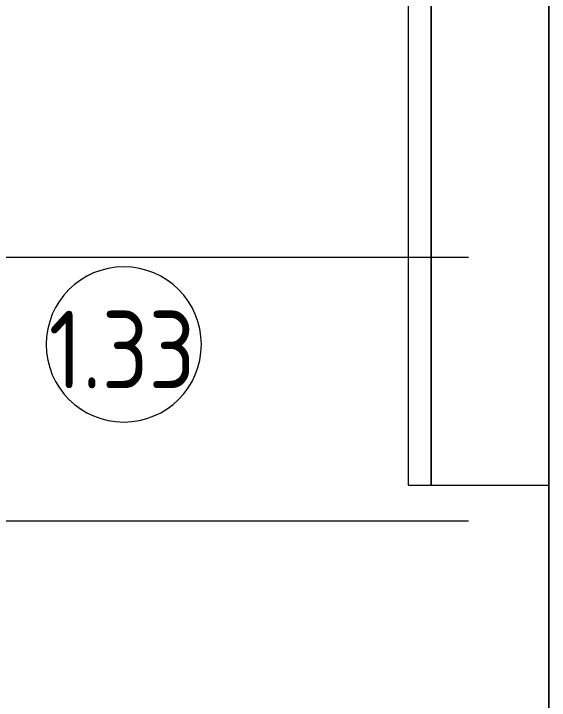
# Model space of a CAD drawing. Header units: millimetres. Extents: x 35881 to 234190, y -8553 to 29063.
# Drawn here: x 40415 to 42140, y 20722 to 22934 of the extents above; entities that cross this region are included whole.
import ezdxf

# ---------------------------------------------------------------- set-up
doc = ezdxf.new("R2010")
doc.units = ezdxf.units.MM
doc.linetypes.add('Осевая', pattern=[3175, 635, -476.25, 1587.5, -476.25])
for name, color, linetype, lineweight in [('A-AREA-IDEN', 7, 'Continuous', 9), ('A-WALL', 7, 'Continuous', 9), ('I-WALL', 7, 'Continuous', 9), ('Оси-2', 7, 'Осевая', 9)]:
    doc.layers.add(name, color=color, linetype=linetype, lineweight=lineweight)
doc.styles.add('GOST Common_1', font='GOST_Common.ttf', dxfattribs={"width": 0.9, "height": 250})

# ---------------------------------------------------------------- blocks, each defined once
blk = doc.blocks.new('Зашивка приборов отопления6 - Зашивка приборов отопления-33276534-План размещения напольных электротехнических лючков и розеток 1 этажа в осях 12-23')
at = {"layer": 'A-WALL'}
for p, q in [((75235, 535), (73684.6, 535)), ((73684.6, 535), (73684.6, 460)), ((73684.6, 460), (73684.6, 80)), ((73684.6, 460), (75235, 460)), ((75235, 460), (73685, 460)), ((73685, 460), (73685, 80))]:
    blk.add_line(p, q, dxfattribs=at)
blk = doc.blocks.new('Марка_Помещения - Номер-25198446-План размещения напольных электротехнических лючков и розеток 1 этажа в осях 12-23')
at = {"layer": 'A-AREA-IDEN'}
for start, end in [(360, 180), (180, 360)]:
    blk.add_arc((0, 0), 2.5, start, end, dxfattribs=at)

msp = doc.modelspace()

# ---------------------------------------------------------------- linework, layer by layer
at = {"layer": 'A-WALL'}
msp.add_line((42140, 15220), (42140, 23380), dxfattribs=at)
at = {"layer": 'I-WALL'}
msp.add_line((42139, 15220), (42139, 22965), dxfattribs=at)
at = {"layer": 'Оси-2'}
for p, q in [((39180.8, 22150), (82200, 22150)), ((39180.8, 21300), (82200, 21300))]:
    msp.add_line(p, q, dxfattribs=at)

# ---------------------------------------------------------------- block references
at = {"layer": 'A-AREA-IDEN', "xscale": 99.99999999999993, "yscale": 99.99999999999993, "zscale": 99.99999999999993}
msp.add_blockref('Марка_Помещения - Номер-25198446-План размещения напольных электротехнических лючков и розеток 1 этажа в осях 12-23', (40769.2, 21868.3), dxfattribs=at)
at = {"layer": 'A-WALL', "rotation": 89.9999999999998}
msp.add_blockref('Зашивка приборов отопления6 - Зашивка приборов отопления-33276534-План размещения напольных электротехнических лючков и розеток 1 этажа в осях 12-23', (42220, -52270), dxfattribs=at)

# ---------------------------------------------------------------- texts
at = {"layer": 'A-AREA-IDEN', "insert": (40527.3, 21976.9), "char_height": 250, "width": 606.076, "attachment_point": 1, "style": 'GOST Common_1'}
msp.add_mtext('1.33', dxfattribs=at)

doc.saveas('drawing.dxf')
